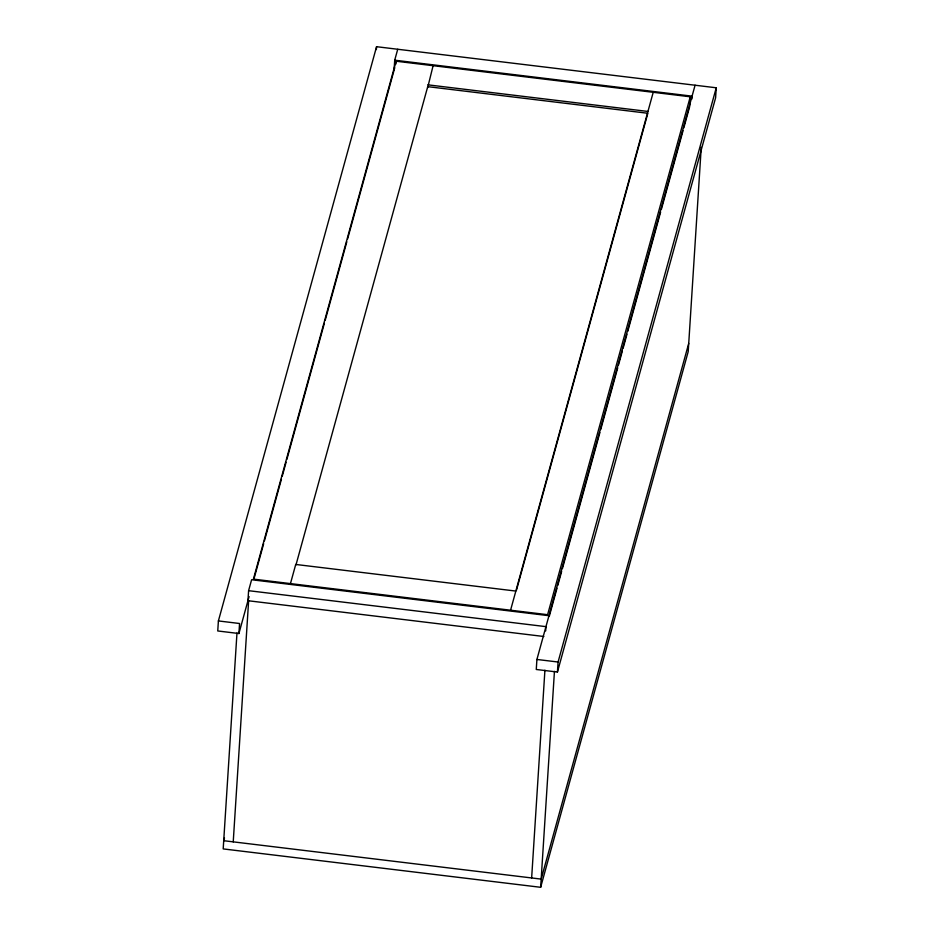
<?xml version="1.0" encoding="UTF-8"?>
<svg xmlns="http://www.w3.org/2000/svg" width="934" height="934" viewBox="0 0 934 934"><rect width="100%" height="100%" fill="white"/><g stroke="black" fill="none" stroke-linecap="round" stroke-linejoin="round"><path stroke-width="1.4" d="M695.083 85.216L536.91 659.462L536.268 669.48L557.435 672.036L715.607 97.801L716.25 87.784L376.565 46.7L218.393 620.935L217.75 630.964L238.917 633.521L249.086 596.604M236.979 632.972L223.191 848.913L540.646 887.3L688.206 351.616L701.247 147.303M238.917 633.521L239.559 623.503L218.393 620.935M548.97 615.704L251.608 579.745L248.596 590.685L247.954 600.714L543.868 636.498M233.231 841.861L248.631 600.714M376.379 49.56L376.565 46.7M394.078 70.225L394.708 60.196L397.732 49.257M395.888 64.072L396.074 61.212L690.261 96.786L689.619 106.815L683.816 127.865M427.655 87.691L433.107 65.684M545.678 630.94L545.946 626.644L248.596 590.685M531.644 877.948L544.919 670.215M540.646 887.3L554.446 671.359M557.435 672.036L558.077 662.019L716.25 87.784M691.884 99.016L692.071 96.155L394.708 60.196M396.074 61.212L253.418 579.115L547.604 614.689L690.261 96.786M254.001 578.765L263.668 543.67M264.439 540.856L281.449 479.084M282.231 476.27L286.096 462.237M286.866 459.423L324.378 323.234M325.16 320.432L346.818 241.801M347.588 238.999L394.767 67.703M290.462 583.598L295.728 564.451L515.837 591.07M295.996 564.872L427.725 86.652L647.834 113.271L516.502 590.078M224.487 837.891L223.705 840.705L541.171 879.104L688.72 343.42M510.571 610.217L653.216 92.303M549.285 616.3L557.014 588.222M557.785 585.42L561.649 571.386M562.431 568.572L599.932 432.43M600.702 429.628L617.713 367.868M618.483 365.066L622.348 351.032M623.118 348.219L626.994 334.185M627.765 331.372L660.618 212.076M661.4 209.274L683.046 130.667M427.842 84.831L647.951 111.45M536.91 659.462L558.077 662.019"/></g></svg>
